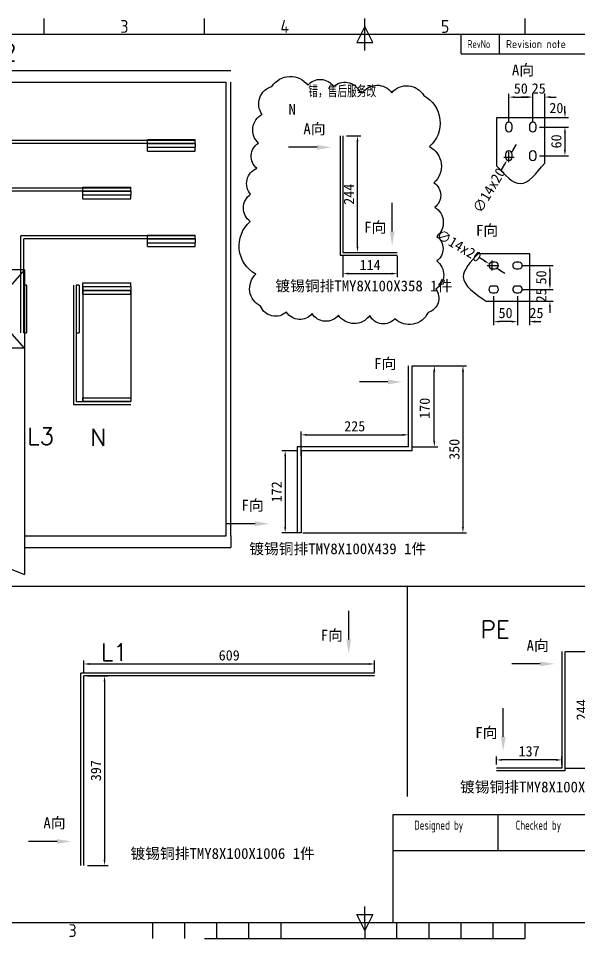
# Model space of a CAD drawing. Extents: x -48968009 to 2588125, y -43922717 to 2.
# Drawn here: x 2437845 to 2439019, y -611850 to -609922 of the extents above; entities that cross this region are included whole.
import ezdxf
from ezdxf.enums import TextEntityAlignment as Align

# ---------------------------------------------------------------- set-up
doc = ezdxf.new("R2010")
doc.units = 0
doc.header["$LTSCALE"] = 1000
doc.header["$MEASUREMENT"] = 0
doc.layers.get('0').update_dxf_attribs({"linetype": 'CONTINUOUS'})
doc.layers.get('DEFPOINTS').update_dxf_attribs({"linetype": 'CONTINUOUS'})
for name, color, linetype in [('$1-强电干线', 7, 'CONTINUOUS'), ('DQ', 7, 'CONTINUOUS'), ('FRAME025', 7, 'CONTINUOUS'), ('FRAME050', 6, 'CONTINUOUS'), ('FRAME070', 5, 'CONTINUOUS'), ('图层4', 221, 'CONTINUOUS'), ('图层6', 221, 'CONTINUOUS'), ('电气', 4, 'CONTINUOUS')]:
    doc.layers.add(name, color=color, linetype=linetype)
doc.styles.add('_TCH_DIM', font='SIMPLEX', dxfattribs={"width": 0.8, "height": 3.5, "bigfont": 'HZTXT'})
doc.styles.add('_TCH_SPACE', font='SIMPLEX.shx', dxfattribs={"width": 0.8, "bigfont": 'GBCBIG.shx'})
doc.styles.add('ISOCP', font='isocp.shx')
doc.dimstyles.new('NORMAL', dxfattribs={"dimscale": 0.2, "dimtxt": 0.18, "dimasz": 0.18, "dimexe": 0.18, "dimexo": 0.0625, "dimgap": 0.09, "dimtad": 0, "dimtih": 1, "dimtoh": 1, "dimdec": 4, "dimzin": 0, "dimdsep": 46, "dimtxsty": 'Standard', "dimcen": 0.09, "dimadec": 0, "dimazin": 0, "dimtfac": 1, "dimtdec": 4, "dimtofl": 0, "dimtmove": 0, "dimatfit": 3, "dimfxl": 1, "dimtolj": 1, "dimtzin": 0, "dimarcsym": 0})

# ---------------------------------------------------------------- blocks, each defined once
blk = doc.blocks.new('*D757')
at = {"layer": 'DEFPOINTS', "color": 0}
for p in [(2441592.4, -570696.2), (2441592.4, -570746.2), (2441657.2, -570746.2)]:
    blk.add_point(p, dxfattribs=at)
at = {"layer": '图层4', "lineweight": -2}
for p, q in [((2441599.9, -570696.2), (2441664.4, -570696.2)), ((2441657.2, -570708.2), (2441657.2, -570734.2)), ((2441599.9, -570746.2), (2441664.4, -570746.2))]:
    blk.add_line(p, q, dxfattribs=at)
at = {"layer": '图层4'}
for points in [[(2441655.2, -570708.2), (2441659.2, -570708.2), (2441657.2, -570696.2)], [(2441655.2, -570734.2), (2441659.2, -570734.2), (2441657.2, -570746.2)]]:
    blk.add_solid(points, dxfattribs=at)
at = {"layer": '图层4', "insert": (2441639.2, -570721.2), "char_height": 21.6, "attachment_point": 5, "rotation": 90}
blk.add_mtext('\\A1;50', dxfattribs=at)
blk = doc.blocks.new('*D758')
at = {"layer": 'DEFPOINTS', "color": 0}
for p in [(2441626, -570746.2), (2441607.3, -570771.2), (2441657.2, -570771.2)]:
    blk.add_point(p, dxfattribs=at)
at = {"layer": '图层4', "lineweight": -2}
for p, q in [((2441657.2, -570734.2), (2441657.2, -570722.2)), ((2441633.5, -570746.2), (2441664.4, -570746.2)), ((2441614.8, -570771.2), (2441664.4, -570771.2)), ((2441657.2, -570783.2), (2441657.2, -570795.2))]:
    blk.add_line(p, q, dxfattribs=at)
at = {"layer": '图层4'}
for points in [[(2441655.2, -570734.2), (2441659.2, -570734.2), (2441657.2, -570746.2)], [(2441655.2, -570783.2), (2441659.2, -570783.2), (2441657.2, -570771.2)]]:
    blk.add_solid(points, dxfattribs=at)
at = {"layer": '图层4', "insert": (2441639.2, -570758.7), "char_height": 21.6, "attachment_point": 5, "rotation": 90}
blk.add_mtext('\\A1;25', dxfattribs=at)
blk = doc.blocks.new('*D759')
at = {"layer": 'DEFPOINTS', "color": 0}
for p in [(2441589.4, -570753.2), (2441614.4, -570753.2), (2441614.4, -570813.8)]:
    blk.add_point(p, dxfattribs=at)
at = {"layer": '图层4', "lineweight": -2}
for p, q in [((2441589.4, -570760.7), (2441589.4, -570821)), ((2441614.4, -570760.7), (2441614.4, -570821)), ((2441577.4, -570813.8), (2441565.4, -570813.8)), ((2441626.4, -570813.8), (2441638.4, -570813.8))]:
    blk.add_line(p, q, dxfattribs=at)
at = {"layer": '图层4'}
for points in [[(2441577.4, -570811.8), (2441577.4, -570815.8), (2441589.4, -570813.8)], [(2441626.4, -570811.8), (2441626.4, -570815.8), (2441614.4, -570813.8)]]:
    blk.add_solid(points, dxfattribs=at)
at = {"layer": '图层4', "insert": (2441629.1, -570795.8), "char_height": 21.6, "attachment_point": 5}
blk.add_mtext('\\A1;25', dxfattribs=at)
blk = doc.blocks.new('*D760')
at = {"layer": 'DEFPOINTS', "color": 0}
for p in [(2441539.4, -570753.2), (2441589.4, -570772), (2441539.4, -570813.8)]:
    blk.add_point(p, dxfattribs=at)
at = {"layer": '图层4', "lineweight": -2}
for p, q in [((2441539.4, -570760.7), (2441539.4, -570821)), ((2441589.4, -570779.5), (2441589.4, -570821)), ((2441577.4, -570813.8), (2441551.4, -570813.8))]:
    blk.add_line(p, q, dxfattribs=at)
at = {"layer": '图层4'}
for points in [[(2441551.4, -570811.8), (2441551.4, -570815.8), (2441539.4, -570813.8)], [(2441577.4, -570811.8), (2441577.4, -570815.8), (2441589.4, -570813.8)]]:
    blk.add_solid(points, dxfattribs=at)
at = {"layer": '图层4', "insert": (2441564.4, -570795.8), "char_height": 21.6, "attachment_point": 5}
blk.add_mtext('\\A1;50', dxfattribs=at)
blk = doc.blocks.new('*D761')
at = {"layer": 'DEFPOINTS', "color": 0}
for p in [(2441530.4, -570692.7), (2441542.4, -570699.8)]:
    blk.add_point(p, dxfattribs=at)
at = {"layer": '图层4', "lineweight": -2}
for p, q in [((2441520, -570686.5), (2441509.7, -570680.4)), ((2441525.6, -570696.2), (2441547.2, -570696.2)), ((2441536.4, -570707), (2441536.4, -570685.4)), ((2441552.7, -570706), (2441563, -570712.1))]:
    blk.add_line(p, q, dxfattribs=at)
blk.add_arc((2441536.4, -570696.2), 7, 90.2985, 180, dxfattribs=at)
at = {"layer": '图层4'}
for points in [[(2441521.1, -570684.8), (2441519, -570688.2), (2441530.4, -570692.7)], [(2441553.7, -570704.2), (2441551.7, -570707.7), (2441542.4, -570699.8)]]:
    blk.add_solid(points, dxfattribs=at)
at = {"layer": '图层4', "insert": (2441466.9, -570654.9), "char_height": 21.6, "attachment_point": 5, "rotation": 329.2313}
blk.add_mtext('\\A1;∅14x20', dxfattribs=at)
blk = doc.blocks.new('SAFSDF')
at = {"layer": 'FRAME050'}
for p, q in [((2408382, -560522.8), (2408382, -560478.2)), ((2408827.2, -560522.8), (2408827.2, -560478.2)), ((2409272.5, -560567.3), (2409272.5, -560478.2)), ((2409717.7, -560522.8), (2409717.7, -560478.2)), ((2409272.5, -560500.5), (2409250.2, -560545)), ((2409294.7, -560545), (2409272.5, -560500.5)), ((2409250.2, -560545), (2409294.7, -560545)), ((2409272.5, -562989.2), (2409272.5, -562944.7)), ((2409250.2, -562967), (2409294.7, -562967)), ((2409272.5, -563011.5), (2409250.2, -562967)), ((2409294.7, -562967), (2409272.5, -563011.5)), ((2408683.4, -563033.7), (2408683.4, -562989.2)), ((2408772.5, -563033.7), (2408772.5, -562989.2)), ((2408861.5, -563033.7), (2408861.5, -562989.2)), ((2408950.6, -563033.7), (2408950.6, -562989.2)), ((2409039.6, -563033.7), (2409039.6, -562989.2)), ((2409272.5, -562989.2), (2409272.5, -563033.7)), ((2409361.5, -563033.7), (2409361.5, -562989.2)), ((2409450.5, -563033.7), (2409450.5, -562989.2)), ((2409539.6, -563033.7), (2409539.6, -562989.2)), ((2409628.6, -563033.7), (2409628.6, -562989.2)), ((2409717.7, -563033.7), (2409717.7, -562989.2)), ((2408827.2, -563033.7), (2409717.7, -563033.7))]:
    blk.add_line(p, q, dxfattribs=at)
at = {"layer": 'FRAME070'}
for p, q in [((2411053.3, -560522.8), (2407491.6, -560522.8)), ((2409539.6, -560576.2), (2409539.6, -560522.8)), ((2409646.4, -560576.2), (2409646.4, -560522.8)), ((2409539.6, -560576.2), (2411053.3, -560576.2)), ((2407491.6, -562989.2), (2411053.3, -562989.2))]:
    blk.add_line(p, q, dxfattribs=at)
at = {"layer": 'FRAME025', "ltscale": 0.8, "style": 'ISOCP', "width": 0.8}
blk.add_text('RevNo', height=22.26, dxfattribs=at).set_placement((2409557.4, -560549.5), align=Align.MIDDLE_LEFT)
at = {"layer": 'FRAME025', "style": 'ISOCP'}
blk.add_text('Revision note', height=22.261, dxfattribs=at).set_placement((2409664.2, -560549.5), align=Align.MIDDLE_LEFT)
at = {"layer": 'FRAME050', "style": 'ISOCP'}
for s, p in [('3', (2408604.6, -560500.5)), ('4', (2409049.9, -560500.5)), ('5', (2409495.1, -560500.5)), ('3', (2408460.8, -563011.5))]:
    blk.add_text(s, height=35.6, dxfattribs=at).set_placement(p, align=Align.MIDDLE)
blk = doc.blocks.new('DFFDF')
at = {"layer": '图层4', "color": 33}
for p, q in [((2507923.9, -577959.2), (2507923.9, -577859.2)), ((2507929.9, -577859.2), (2507923.9, -577859.2)), ((2507929.9, -577959.2), (2507929.9, -577859.2)), ((2508033.9, -577959.2), (2508033.9, -577859.2)), ((2508039.9, -577859.2), (2508033.9, -577859.2)), ((2508039.9, -577959.2), (2508039.9, -577859.2)), ((2508173.9, -577959.2), (2508173.9, -577859.2)), ((2508179.9, -577859.2), (2508173.9, -577859.2)), ((2508179.9, -577959.2), (2508179.9, -577859.2)), ((2508283.9, -577959.2), (2508283.9, -577859.2)), ((2508289.9, -577859.2), (2508283.9, -577859.2)), ((2508289.9, -577959.2), (2508289.9, -577859.2)), ((2508394.9, -577959.2), (2508394.9, -577859.2)), ((2508397.9, -577859.2), (2508394.9, -577859.2)), ((2508397.9, -577959.2), (2508397.9, -577859.2)), ((2507923.9, -577959.2), (2507929.9, -577959.2)), ((2508033.9, -577959.2), (2508039.9, -577959.2)), ((2508173.9, -577959.2), (2508179.9, -577959.2)), ((2508283.9, -577959.2), (2508289.9, -577959.2)), ((2508394.9, -577959.2), (2508397.9, -577959.2))]:
    blk.add_line(p, q, dxfattribs=at)
blk = doc.blocks.new('FEWRWER')
at = {"color": 2}
for p, q in [((2443599.9, -622752), (2443699.9, -622752)), ((2443599.9, -622760), (2443599.9, -622752)), ((2443699.9, -622760), (2443699.9, -622752)), ((2443599.9, -622760), (2443699.9, -622760)), ((2443599.9, -622768), (2443699.9, -622768)), ((2443599.9, -622776), (2443599.9, -622768)), ((2443599.9, -622776), (2443699.9, -622776)), ((2443699.9, -622776), (2443699.9, -622768)), ((2442939.9, -623307), (2442839.9, -623307))]:
    blk.add_line(p, q, dxfattribs=at)
at = {"color": 3}
for p, q in [((2443464.9, -622852), (2443564.9, -622852)), ((2443464.9, -622860), (2443464.9, -622852)), ((2443564.9, -622860), (2443564.9, -622852)), ((2443464.9, -622860), (2443564.9, -622860)), ((2443464.9, -622868), (2443564.9, -622868)), ((2443464.9, -622876), (2443464.9, -622868)), ((2443564.9, -622876), (2443564.9, -622868)), ((2443464.9, -622876), (2443564.9, -622876)), ((2442939.9, -623299), (2442839.9, -623299))]:
    blk.add_line(p, q, dxfattribs=at)
at = {"color": 5}
for p, q in [((2443464.9, -623052), (2443564.9, -623052)), ((2443464.9, -623060), (2443464.9, -623052)), ((2443464.9, -623060), (2443564.9, -623060)), ((2443564.9, -623060), (2443564.9, -623052)), ((2443464.9, -623068), (2443564.9, -623068)), ((2443464.9, -623076), (2443464.9, -623068)), ((2443464.9, -623076), (2443564.9, -623076)), ((2443564.9, -623076), (2443564.9, -623068))]:
    blk.add_line(p, q, dxfattribs=at)
at = {"layer": '电气', "color": 1}
for p, q in [((2443599.9, -622952), (2443699.9, -622952)), ((2443599.9, -622960), (2443599.9, -622952)), ((2443599.9, -622960), (2443699.9, -622960)), ((2443599.9, -622968), (2443699.9, -622968)), ((2443599.9, -622976), (2443599.9, -622968)), ((2443699.9, -622960), (2443699.9, -622952)), ((2443699.9, -622976), (2443699.9, -622968)), ((2443599.9, -622976), (2443699.9, -622976))]:
    blk.add_line(p, q, dxfattribs=at)
at = {"layer": '电气', "color": 2}
blk.add_line((2442839.9, -623299), (2442839.9, -623307), dxfattribs=at)
at = {"layer": '电气', "color": 3}
blk.add_line((2442939.9, -623299), (2442939.9, -623307), dxfattribs=at)
blk = doc.blocks.new('UIYI')
for p, q in [((2440276.6, -611489), (2440276.6, -611489)), ((2440276.6, -611489), (2441276.6, -611489)), ((2441276.6, -611489), (2441276.6, -611489)), ((2441276.6, -612464), (2441276.6, -611514)), ((2440276.6, -612464), (2440276.6, -612489)), ((2441276.6, -612464), (2441276.6, -612489)), ((2440276.6, -612489), (2440699.1, -612489)), ((2440844.1, -612489), (2441276.6, -612489))]:
    blk.add_line(p, q)
at = {"layer": 'DQ', "color": 1}
for p, q in [((2440315.2, -611660.3), (2440315.2, -611766.5)), ((2440315.2, -611660.3), (2440415.2, -611660.3)), ((2440415.2, -611660.3), (2440415.2, -611768.7))]:
    blk.add_line(p, q, dxfattribs=at)
for centre in [(2440340.2, -611685.3), (2440390.2, -611685.3), (2440340.2, -611735.3), (2440390.2, -611735.3)]:
    blk.add_circle(centre, 7, dxfattribs=at)
at = {"layer": '图层6', "color": 33}
for p, q in [((2441201.6, -611636), (2440586.6, -611636)), ((2440586.6, -612039), (2440586.6, -611636)), ((2441201.6, -611642), (2440592.6, -611642)), ((2440592.6, -612039), (2440592.6, -611642)), ((2441101.6, -611650), (2441101.6, -611642)), ((2441101.6, -611642), (2441201.6, -611642)), ((2441201.6, -611642), (2441201.6, -611650)), ((2440696.6, -612039), (2440696.6, -611736)), ((2441066.6, -611736), (2440696.6, -611736)), ((2440702.6, -612039), (2440702.6, -611742)), ((2441066.6, -611742), (2440702.6, -611742)), ((2440966.6, -611750), (2440966.6, -611742)), ((2440966.6, -611742), (2441066.6, -611742)), ((2441066.6, -611742), (2441066.6, -611750)), ((2440836.6, -612039), (2440836.6, -611836)), ((2441201.6, -611836), (2440836.6, -611836)), ((2440842.6, -612039), (2440842.6, -611842)), ((2441201.6, -611842), (2440842.6, -611842)), ((2441101.6, -611850), (2441101.6, -611842)), ((2441101.6, -611842), (2441201.6, -611842)), ((2441201.6, -611842), (2441201.6, -611850)), ((2440478.6, -611939), (2440478.6, -612183)), ((2440484.6, -611939), (2440484.6, -612189)), ((2440946.6, -611939), (2440946.6, -612189)), ((2440952.6, -611939), (2440952.6, -612183)), ((2440966.6, -611942), (2440966.6, -612183)), ((2440966.6, -611942), (2441066.6, -611942)), ((2440966.6, -611950), (2440966.6, -611942)), ((2441066.6, -611950), (2440966.6, -611950)), ((2441066.6, -611942), (2441066.6, -612183)), ((2441066.6, -611942), (2441066.6, -611950)), ((2440478.6, -612183), (2440341.6, -612183)), ((2440484.6, -612189), (2440341.6, -612189)), ((2440946.6, -612189), (2441066.6, -612189)), ((2440952.6, -612183), (2441066.6, -612183)), ((2440966.6, -612175), (2441066.6, -612175)), ((2440966.6, -612183), (2440966.6, -612175)), ((2441066.6, -612183), (2440966.6, -612183)), ((2441066.6, -612175), (2441066.6, -612183)), ((2440699.1, -612489), (2440844.1, -612545.1))]:
    blk.add_line(p, q, dxfattribs=at)
at = {"layer": '电气', "color": 1}
for p, q in [((2440276.6, -611514), (2441266.6, -611514)), ((2440276.6, -611514), (2440276.6, -612464)), ((2441266.6, -612464), (2441266.6, -611514)), ((2440699.1, -611907), (2440699.1, -612489)), ((2440844.1, -611907), (2440699.1, -611907)), ((2440844.1, -612071), (2440699.1, -611907)), ((2440844.1, -611907), (2440699.1, -612071)), ((2440844.1, -611907), (2440844.1, -612545.1)), ((2440844.1, -612071), (2440699.1, -612071)), ((2440276.6, -612464), (2440699.1, -612464)), ((2440844.1, -612464), (2441266.6, -612464))]:
    blk.add_line(p, q, dxfattribs=at)
at = {"layer": '图层6', "color": 33}
blk.add_blockref('FEWRWER', (-2498.3, 11118), dxfattribs=at)
at = {"layer": '图层6', "color": 33, "rotation": 180}
blk.add_blockref('DFFDF', (4948882.5, -1189898.2), dxfattribs=at)
at = {"layer": 'DQ', "color": 1, "style": '_TCH_SPACE'}
for s, height, p in [('M202', 35.74, (2440699.4, -611469.5)), ('NABC出顶150', 35.74, (2440289.8, -611822.2, 0)), ('PE出顶150', 35.74, (2440289.8, -611884.3, 0)), ('PE', 35.74, (2440470.1, -612277.2, 0)), ('L1', 35.74, (2440609.6, -612272.6, 0)), ('L2', 35.74, (2440712.8, -612274.5, 0)), ('L3', 35.74, (2440849.5, -612273.4, 0)), ('N', 35.7, (2440981.9, -612275.8))]:
    blk.add_text(s, height=height, dxfattribs=at).set_placement(p)
blk = doc.blocks.new('*D1858')
at = {"layer": 'DEFPOINTS', "color": 0}
for p in [(2445016.2, -623057), (2445046.8, -623057), (2445016.2, -623301)]:
    blk.add_point(p, dxfattribs=at)
at = {"layer": '图层6', "lineweight": -2}
for p, q in [((2445023.7, -623057), (2445054, -623057)), ((2445046.8, -623289), (2445046.8, -623069)), ((2445023.7, -623301), (2445054, -623301))]:
    blk.add_line(p, q, dxfattribs=at)
at = {"layer": '图层6'}
for points in [[(2445044.8, -623069), (2445048.8, -623069), (2445046.8, -623057)], [(2445044.8, -623289), (2445048.8, -623289), (2445046.8, -623301)]]:
    blk.add_solid(points, dxfattribs=at)
at = {"layer": '图层6', "insert": (2445028.8, -623179), "char_height": 21.6, "attachment_point": 5, "rotation": 90}
blk.add_mtext('\\A1;244', dxfattribs=at)
blk = doc.blocks.new('*D1859')
at = {"layer": 'DEFPOINTS', "color": 0}
for p in [(2445016.2, -623301), (2445130.2, -623301), (2445130.2, -623345.4)]:
    blk.add_point(p, dxfattribs=at)
at = {"layer": '图层6', "lineweight": -2}
for p, q in [((2445016.2, -623308.5), (2445016.2, -623352.6)), ((2445130.2, -623308.5), (2445130.2, -623352.6)), ((2445028.2, -623345.4), (2445118.2, -623345.4))]:
    blk.add_line(p, q, dxfattribs=at)
at = {"layer": '图层6'}
for points in [[(2445028.2, -623343.4), (2445028.2, -623347.4), (2445016.2, -623345.4)], [(2445118.2, -623343.4), (2445118.2, -623347.4), (2445130.2, -623345.4)]]:
    blk.add_solid(points, dxfattribs=at)
at = {"layer": '图层6', "insert": (2445073.2, -623327.4), "char_height": 21.6, "attachment_point": 5}
blk.add_mtext('\\A1;114', dxfattribs=at)
blk = doc.blocks.new('*D1860')
at = {"layer": 'DEFPOINTS', "color": 0}
for p in [(2445072.9, -623673.6), (2445039.7, -623845.6), (2445072.9, -623845.6)]:
    blk.add_point(p, dxfattribs=at)
at = {"layer": '图层4', "lineweight": -2}
for p, q in [((2445065.4, -623673.6), (2445032.5, -623673.6)), ((2445039.7, -623685.6), (2445039.7, -623833.6)), ((2445065.4, -623845.6), (2445032.5, -623845.6))]:
    blk.add_line(p, q, dxfattribs=at)
at = {"layer": '图层4'}
for points in [[(2445037.7, -623685.6), (2445041.7, -623685.6), (2445039.7, -623673.6)], [(2445037.7, -623833.6), (2445041.7, -623833.6), (2445039.7, -623845.6)]]:
    blk.add_solid(points, dxfattribs=at)
at = {"layer": '图层4', "insert": (2445021.7, -623759.6), "char_height": 21.6, "attachment_point": 5, "rotation": 90}
blk.add_mtext('\\A1;172', dxfattribs=at)
blk = doc.blocks.new('*D1861')
at = {"layer": 'DEFPOINTS', "color": 0}
for p in [(2445297.9, -623640.3), (2445297.9, -623645.6), (2445072.9, -623691.8)]:
    blk.add_point(p, dxfattribs=at)
at = {"layer": '图层4', "lineweight": -2}
for p, q in [((2445072.9, -623684.3), (2445072.9, -623633.1)), ((2445084.9, -623640.3), (2445285.9, -623640.3)), ((2445297.9, -623638.1), (2445297.9, -623633.1))]:
    blk.add_line(p, q, dxfattribs=at)
at = {"layer": '图层4'}
for points in [[(2445084.9, -623638.3), (2445084.9, -623642.3), (2445072.9, -623640.3)], [(2445285.9, -623638.3), (2445285.9, -623642.3), (2445297.9, -623640.3)]]:
    blk.add_solid(points, dxfattribs=at)
at = {"layer": '图层4', "insert": (2445185.4, -623622.3), "char_height": 21.6, "attachment_point": 5}
blk.add_mtext('\\A1;225', dxfattribs=at)
blk = doc.blocks.new('*D1862')
at = {"layer": 'DEFPOINTS', "color": 0}
for p in [(2445297.9, -623495.6), (2445352, -623495.6), (2445297.9, -623665.6)]:
    blk.add_point(p, dxfattribs=at)
at = {"layer": '图层4', "lineweight": -2}
for p, q in [((2445305.4, -623495.6), (2445359.2, -623495.6)), ((2445352, -623653.6), (2445352, -623507.6)), ((2445305.4, -623665.6), (2445359.2, -623665.6))]:
    blk.add_line(p, q, dxfattribs=at)
at = {"layer": '图层4'}
for points in [[(2445350, -623507.6), (2445354, -623507.6), (2445352, -623495.6)], [(2445350, -623653.6), (2445354, -623653.6), (2445352, -623665.6)]]:
    blk.add_solid(points, dxfattribs=at)
at = {"layer": '图层4', "insert": (2445332, -623584.6), "char_height": 21.6, "attachment_point": 5, "rotation": 90}
blk.add_mtext('\\A1;170', dxfattribs=at)
blk = doc.blocks.new('*D1863')
at = {"layer": 'DEFPOINTS', "color": 0}
for p in [(2445297.9, -623495.6), (2445068.9, -623845.6), (2445412, -623845.6)]:
    blk.add_point(p, dxfattribs=at)
at = {"layer": '图层4', "lineweight": -2}
for p, q in [((2445305.4, -623495.6), (2445419.2, -623495.6)), ((2445412, -623507.6), (2445412, -623833.6)), ((2445076.4, -623845.6), (2445419.2, -623845.6))]:
    blk.add_line(p, q, dxfattribs=at)
at = {"layer": '图层4'}
for points in [[(2445410, -623507.6), (2445414, -623507.6), (2445412, -623495.6)], [(2445410, -623833.6), (2445414, -623833.6), (2445412, -623845.6)]]:
    blk.add_solid(points, dxfattribs=at)
at = {"layer": '图层4', "insert": (2445394, -623670.6), "char_height": 21.6, "attachment_point": 5, "rotation": 90}
blk.add_mtext('\\A1;350', dxfattribs=at)
blk = doc.blocks.new('*D1867')
at = {"layer": 'DEFPOINTS', "color": 0}
for p in [(2445459.9, -622923.4), (2445409.9, -622983.2), (2445459.9, -622983.2)]:
    blk.add_point(p, dxfattribs=at)
at = {"layer": '图层4', "lineweight": -2}
for p, q in [((2445409.9, -622975.7), (2445409.9, -622916.2)), ((2445421.9, -622923.4), (2445447.9, -622923.4)), ((2445459.9, -622975.7), (2445459.9, -622916.2))]:
    blk.add_line(p, q, dxfattribs=at)
at = {"layer": '图层4'}
for points in [[(2445421.9, -622921.4), (2445421.9, -622925.4), (2445409.9, -622923.4)], [(2445447.9, -622921.4), (2445447.9, -622925.4), (2445459.9, -622923.4)]]:
    blk.add_solid(points, dxfattribs=at)
at = {"layer": '图层4', "insert": (2445434.9, -622905.4), "char_height": 21.6, "attachment_point": 5}
blk.add_mtext('\\A1;50', dxfattribs=at)
blk = doc.blocks.new('*D1868')
at = {"layer": 'DEFPOINTS', "color": 0}
for p in [(2445484.9, -622923.3), (2445459.9, -622954.5), (2445484.9, -622973.2)]:
    blk.add_point(p, dxfattribs=at)
at = {"layer": '图层4', "lineweight": -2}
for p, q in [((2445447.9, -622923.3), (2445435.9, -622923.3)), ((2445459.9, -622947), (2445459.9, -622916.1)), ((2445484.9, -622965.7), (2445484.9, -622916.1)), ((2445496.9, -622923.3), (2445508.9, -622923.3))]:
    blk.add_line(p, q, dxfattribs=at)
at = {"layer": '图层4'}
for points in [[(2445447.9, -622921.3), (2445447.9, -622925.3), (2445459.9, -622923.3)], [(2445496.9, -622921.3), (2445496.9, -622925.3), (2445484.9, -622923.3)]]:
    blk.add_solid(points, dxfattribs=at)
at = {"layer": '图层4', "insert": (2445472.4, -622905.3), "char_height": 21.6, "attachment_point": 5}
blk.add_mtext('\\A1;25', dxfattribs=at)
blk = doc.blocks.new('*D1869')
at = {"layer": 'DEFPOINTS', "color": 0}
for p in [(2445466.9, -622966.2), (2445527.4, -622966.2), (2445466.9, -622986.2)]:
    blk.add_point(p, dxfattribs=at)
at = {"layer": '图层4', "lineweight": -2}
for p, q in [((2445527.4, -622954.2), (2445527.4, -622942.2)), ((2445474.4, -622966.2), (2445534.6, -622966.2)), ((2445474.4, -622986.2), (2445534.6, -622986.2)), ((2445527.4, -622998.2), (2445527.4, -623010.2))]:
    blk.add_line(p, q, dxfattribs=at)
at = {"layer": '图层4'}
for points in [[(2445525.4, -622954.2), (2445529.4, -622954.2), (2445527.4, -622966.2)], [(2445525.4, -622998.2), (2445529.4, -622998.2), (2445527.4, -622986.2)]]:
    blk.add_solid(points, dxfattribs=at)
at = {"layer": '图层4', "insert": (2445509.4, -622946.4), "char_height": 21.6, "attachment_point": 5}
blk.add_mtext('\\A1;20', dxfattribs=at)
blk = doc.blocks.new('*D1870')
at = {"layer": 'DEFPOINTS', "color": 0}
for p in [(2445485.6, -622986.2), (2445466.9, -623046.2), (2445527.4, -623046.2)]:
    blk.add_point(p, dxfattribs=at)
at = {"layer": '图层4', "lineweight": -2}
for p, q in [((2445493.1, -622986.2), (2445534.6, -622986.2)), ((2445527.4, -622998.2), (2445527.4, -623034.2)), ((2445474.4, -623046.2), (2445534.6, -623046.2))]:
    blk.add_line(p, q, dxfattribs=at)
at = {"layer": '图层4'}
for points in [[(2445525.4, -622998.2), (2445529.4, -622998.2), (2445527.4, -622986.2)], [(2445525.4, -623034.2), (2445529.4, -623034.2), (2445527.4, -623046.2)]]:
    blk.add_solid(points, dxfattribs=at)
at = {"layer": '图层4', "insert": (2445509.4, -623016.2), "char_height": 21.6, "attachment_point": 5, "rotation": 90}
blk.add_mtext('\\A1;60', dxfattribs=at)
blk = doc.blocks.new('*D1871')
at = {"layer": 'DEFPOINTS', "color": 0}
for p in [(2445413.5, -623043.1), (2445406.3, -623055.2)]:
    blk.add_point(p, dxfattribs=at)
at = {"layer": '图层4', "lineweight": -2}
for p, q in [((2445419.6, -623032.8), (2445425.7, -623022.5)), ((2445409.9, -623060), (2445409.9, -623038.4)), ((2445400.2, -623065.5), (2445394, -623075.8)), ((2445399.1, -623049.2), (2445420.7, -623049.2))]:
    blk.add_line(p, q, dxfattribs=at)
at = {"layer": '图层4'}
for points in [[(2445417.9, -623031.8), (2445421.3, -623033.9), (2445413.5, -623043.1)], [(2445398.4, -623064.5), (2445401.9, -623066.5), (2445406.3, -623055.2)]]:
    blk.add_solid(points, dxfattribs=at)
at = {"layer": '图层4', "insert": (2445368.5, -623118.7), "char_height": 21.6, "attachment_point": 5, "rotation": 59.2313}
blk.add_mtext('\\A1;∅14x20', dxfattribs=at)
blk = doc.blocks.new('*D1874')
at = {"layer": 'DEFPOINTS', "color": 0}
for p in [(2447175.4, -623067), (2447175.4, -623464), (2447218.8, -623464)]:
    blk.add_point(p, dxfattribs=at)
at = {"layer": '图层6', "lineweight": -2}
for p, q in [((2447182.9, -623067), (2447226, -623067)), ((2447218.8, -623079), (2447218.8, -623452)), ((2447182.9, -623464), (2447226, -623464))]:
    blk.add_line(p, q, dxfattribs=at)
at = {"layer": '图层6'}
for points in [[(2447216.8, -623079), (2447220.8, -623079), (2447218.8, -623067)], [(2447216.8, -623452), (2447220.8, -623452), (2447218.8, -623464)]]:
    blk.add_solid(points, dxfattribs=at)
at = {"layer": '图层6', "insert": (2447200.8, -623265.5), "char_height": 21.6, "attachment_point": 5, "rotation": 90}
blk.add_mtext('\\A1;397', dxfattribs=at)
blk = doc.blocks.new('*D1875')
at = {"layer": 'DEFPOINTS', "color": 0}
for p in [(2447784.4, -623042), (2447175.4, -623067), (2447784.4, -623067)]:
    blk.add_point(p, dxfattribs=at)
at = {"layer": '图层6', "lineweight": -2}
for p, q in [((2447175.4, -623059.5), (2447175.4, -623034.8)), ((2447187.4, -623042), (2447772.4, -623042)), ((2447784.4, -623059.5), (2447784.4, -623034.8))]:
    blk.add_line(p, q, dxfattribs=at)
at = {"layer": '图层6'}
for points in [[(2447187.4, -623040), (2447187.4, -623044), (2447175.4, -623042)], [(2447772.4, -623040), (2447772.4, -623044), (2447784.4, -623042)]]:
    blk.add_solid(points, dxfattribs=at)
at = {"layer": '图层6', "insert": (2447479.9, -623024), "char_height": 21.6, "attachment_point": 5}
blk.add_mtext('\\A1;609', dxfattribs=at)
blk = doc.blocks.new('*D1876')
at = {"layer": 'DEFPOINTS', "color": 0}
for p in [(2448185.4, -623346), (2448185.4, -623363), (2448322.4, -623363)]:
    blk.add_point(p, dxfattribs=at)
at = {"layer": '图层6', "lineweight": -2}
for p, q in [((2448185.4, -623355.5), (2448185.4, -623338.8)), ((2448310.4, -623346), (2448197.4, -623346)), ((2448322.4, -623355.5), (2448322.4, -623338.8))]:
    blk.add_line(p, q, dxfattribs=at)
at = {"layer": '图层6'}
for points in [[(2448197.4, -623344), (2448197.4, -623348), (2448185.4, -623346)], [(2448310.4, -623344), (2448310.4, -623348), (2448322.4, -623346)]]:
    blk.add_solid(points, dxfattribs=at)
at = {"layer": '图层6', "insert": (2448253.9, -623328), "char_height": 21.6, "attachment_point": 5}
blk.add_mtext('\\A1;137', dxfattribs=at)
blk = doc.blocks.new('*D1877')
at = {"layer": 'DEFPOINTS', "color": 0}
for p in [(2448322.4, -623119), (2448381.8, -623119), (2448322.4, -623363)]:
    blk.add_point(p, dxfattribs=at)
at = {"layer": '图层6', "lineweight": -2}
for p, q in [((2448329.9, -623119), (2448389, -623119)), ((2448381.8, -623351), (2448381.8, -623131)), ((2448329.9, -623363), (2448389, -623363))]:
    blk.add_line(p, q, dxfattribs=at)
at = {"layer": '图层6'}
for points in [[(2448379.8, -623131), (2448383.8, -623131), (2448381.8, -623119)], [(2448379.8, -623351), (2448383.8, -623351), (2448381.8, -623363)]]:
    blk.add_solid(points, dxfattribs=at)
at = {"layer": '图层6', "insert": (2448363.8, -623241), "char_height": 21.6, "attachment_point": 5, "rotation": 90}
blk.add_mtext('\\A1;244', dxfattribs=at)
blk = doc.blocks.new('DXXX')
at = {"layer": '图层4', "color": 33}
for p, q in [((2441507.7, -570671.2), (2441614.4, -570671.2)), ((2441614.4, -570671.2), (2441614.4, -570771.2)), ((2441542.4, -570689.2), (2441536.4, -570689.2)), ((2441592.4, -570689.2), (2441586.4, -570689.2)), ((2441536.4, -570703.2), (2441542.4, -570703.2)), ((2441586.4, -570703.2), (2441592.4, -570703.2)), ((2441542.4, -570739.2), (2441536.4, -570739.2)), ((2441536.4, -570753.2), (2441542.4, -570753.2)), ((2441592.4, -570739.2), (2441586.4, -570739.2)), ((2441586.4, -570753.2), (2441592.4, -570753.2)), ((2441524, -570771.2), (2441614.4, -570771.2))]:
    blk.add_line(p, q, dxfattribs=at)
for centre, start, end in [((2441536.4, -570696.2), 90, 270), ((2441542.4, -570696.2), 270, 90), ((2441586.4, -570696.2), 90, 270), ((2441592.4, -570696.2), 270, 90), ((2441536.4, -570746.2), 90, 270), ((2441542.4, -570746.2), 270, 90), ((2441586.4, -570746.2), 90, 270), ((2441592.4, -570746.2), 270, 90)]:
    blk.add_arc(centre, 7, start, end, dxfattribs=at)
blk.add_spline([(2441507.7, -570671.2), (2441475.9, -570720.1), (2441524, -570771.2)], degree=3, dxfattribs=at)
at = {"layer": '图层4', "insert": (2441525.6, -570623.6), "char_height": 22.68, "attachment_point": 5}
blk.add_mtext('\\A1;F{\\fSimSun|b0|i0|c134|p2;向}', dxfattribs=at)
at = {"layer": '图层4', "color": 33}
dim = blk.add_diameter_dim_2p(p1=(2441542.4, -570699.8), p2=(2441530.4, -570692.7), text='<>x20', dimstyle='NORMAL', override={"dimscale": 120, "dimasz": 0.1, "dimexe": 0.06, "dimgap": 0.06, "dimtad": 1, "dimtih": 0, "dimdec": 0, "dimclrd": 256, "dimclre": 256, "dimclrt": 256, "dimtdec": 0, "dimtix": 1, "dimtmove": 2, "dimfxl": 250, "dimtfillclr": 2}, dxfattribs=at)
dim.commit()
dim.dimension.update_dxf_attribs({"geometry": '*D761', "text_midpoint": (2441466.9, -570654.9), "dimtype": 131})
for base, p1, p2, picture, middle in [((2441657.2, -570746.2), (2441592.4, -570696.2), (2441592.4, -570746.2), '*D757', (2441639.2, -570721.2)), ((2441657.2, -570771.2), (2441626, -570746.2), (2441607.3, -570771.2), '*D758', (2441639.2, -570758.7))]:
    dim = blk.add_linear_dim(base=base, p1=p1, p2=p2, angle=270, dimstyle='NORMAL', override={"dimscale": 120, "dimasz": 0.1, "dimexe": 0.06, "dimgap": 0.06, "dimtad": 1, "dimtih": 0, "dimdec": 0, "dimclrd": 256, "dimclre": 256, "dimclrt": 256, "dimtdec": 0, "dimtix": 1, "dimtmove": 2, "dimfxl": 250, "dimtfillclr": 2}, dxfattribs=at)
    dim.commit()
    dim.dimension.update_dxf_attribs({"geometry": picture, "text_midpoint": middle})
dim = blk.add_linear_dim(base=(2441539.4, -570813.8), p1=(2441589.4, -570772), p2=(2441539.4, -570753.2), dimstyle='NORMAL', override={"dimscale": 120, "dimasz": 0.1, "dimexe": 0.06, "dimgap": 0.06, "dimtad": 1, "dimtih": 0, "dimdec": 0, "dimclrd": 256, "dimclre": 256, "dimclrt": 256, "dimtdec": 0, "dimtix": 1, "dimtmove": 2, "dimfxl": 250, "dimtfillclr": 2}, dxfattribs=at)
dim.commit()
dim.dimension.update_dxf_attribs({"geometry": '*D760', "text_midpoint": (2441564.4, -570795.8)})
dim = blk.add_linear_dim(base=(2441614.4, -570813.8), p1=(2441589.4, -570753.2), p2=(2441614.4, -570753.2), dimstyle='NORMAL', override={"dimscale": 120, "dimasz": 0.1, "dimexe": 0.06, "dimgap": 0.06, "dimtad": 1, "dimtih": 0, "dimdec": 0, "dimclrd": 256, "dimclre": 256, "dimclrt": 256, "dimtdec": 0, "dimtix": 1, "dimtmove": 2, "dimfxl": 250, "dimtfillclr": 2}, dxfattribs=at)
dim.commit()
dim.dimension.update_dxf_attribs({"geometry": '*D759', "text_midpoint": (2441629.1, -570795.8), "dimtype": 128})
blk = doc.blocks.new('UTY544')
at = {"layer": '图层4'}
for p, q in [((2444962, -623080.7), (2444902.4, -623080.7)), ((2445119.4, -623257), (2445119.4, -623197.4))]:
    blk.add_line(p, q, dxfattribs=at)
for points in [[(2444962, -623075.7), (2444962, -623085.7), (2444992, -623080.7)], [(2445124.4, -623257), (2445114.4, -623257), (2445119.4, -623287)]]:
    blk.add_solid(points, dxfattribs=at)
at = {"layer": '图层6', "color": 33}
for p, q in [((2445010.2, -623057), (2445010.2, -623307)), ((2445016.2, -623057), (2445016.2, -623301)), ((2445010.2, -623307), (2445130.2, -623307)), ((2445016.2, -623301), (2445130.2, -623301))]:
    blk.add_line(p, q, dxfattribs=at)
at = {"layer": '图层4'}
blk.add_text('N', height=22.7, dxfattribs=at).set_placement((2444902.3, -623012.7))
at = {"layer": '图层4', "char_height": 22.68, "attachment_point": 5}
for s, insert in [('\\A1;A{\\fSimSun|b0|i0|c134|p2;向}', (2444956.7, -623043.2)), ('\\A1;F{\\fSimSun|b0|i0|c134|p2;向}', (2445084.1, -623249.5)), ('{\\fSimSun|b0|i0|c134|p2;镀锡铜排TMY8X100X358 1件}', (2445060, -623372.4))]:
    blk.add_mtext(s, dxfattribs=dict(at, insert=insert))
at = {"layer": '图层6', "color": 33}
dim = blk.add_linear_dim(base=(2445046.8, -623057), p1=(2445016.2, -623301), p2=(2445016.2, -623057), angle=90, dimstyle='NORMAL', override={"dimscale": 120, "dimasz": 0.1, "dimexe": 0.06, "dimgap": 0.06, "dimtad": 1, "dimtih": 0, "dimdec": 0, "dimclrd": 256, "dimclre": 256, "dimclrt": 256, "dimtdec": 0, "dimtix": 1, "dimtmove": 2, "dimatfit": 0, "dimfxl": 250, "dimtfillclr": 2}, dxfattribs=at)
dim.commit()
dim.dimension.update_dxf_attribs({"geometry": '*D1858', "text_midpoint": (2445028.8, -623179)})
dim = blk.add_linear_dim(base=(2445130.2, -623345.4), p1=(2445016.2, -623301), p2=(2445130.2, -623301), dimstyle='NORMAL', override={"dimscale": 120, "dimasz": 0.1, "dimexe": 0.06, "dimgap": 0.06, "dimtad": 1, "dimtih": 0, "dimdec": 0, "dimclrd": 256, "dimclre": 256, "dimclrt": 256, "dimtdec": 0, "dimtix": 1, "dimtmove": 2, "dimatfit": 0, "dimfxl": 250, "dimtfillclr": 2}, dxfattribs=at)
dim.commit()
dim.dimension.update_dxf_attribs({"geometry": '*D1859', "text_midpoint": (2445073.2, -623327.4)})
blk = doc.blocks.new('XFR3W432')
at = {"layer": '图层4', "color": 33}
for p, q in [((2445297.9, -623665.6), (2445297.9, -623495.6)), ((2445305.9, -623673.6), (2445305.9, -623495.6)), ((2445064.9, -623665.6), (2445064.9, -623845.6)), ((2445297.9, -623665.6), (2445064.9, -623665.6)), ((2445072.9, -623673.6), (2445072.9, -623845.6)), ((2445305.9, -623673.6), (2445072.9, -623673.6)), ((2445072.9, -623845.6), (2445064.9, -623845.6))]:
    blk.add_line(p, q, dxfattribs=at)
at = {"layer": '图层4'}
for p, q in [((2445254.7, -623529.5), (2445195.1, -623529.5)), ((2444976.7, -623826.5), (2444917.1, -623826.5))]:
    blk.add_line(p, q, dxfattribs=at)
for points in [[(2445254.7, -623524.5), (2445254.7, -623534.5), (2445284.7, -623529.5)], [(2444976.7, -623821.5), (2444976.7, -623831.5), (2445006.7, -623826.5)]]:
    blk.add_solid(points, dxfattribs=at)
at = {"layer": '图层4', "char_height": 22.68, "attachment_point": 5}
for s, insert in [('\\A1;F{\\fSimSun|b0|i0|c134|p2;向}', (2445249.3, -623492)), ('\\A1;F{\\fSimSun|b0|i0|c134|p2;向}', (2444971.4, -623789)), ('{\\fSimSun|b0|i0|c134|p2;镀锡铜排TMY8X100X439 1件}', (2445149.6, -623880.2))]:
    blk.add_mtext(s, dxfattribs=dict(at, insert=insert))
at = {"layer": '图层4', "color": 33}
for base, p1, p2, override, picture, middle in [((2445412, -623845.6), (2445297.9, -623495.6), (2445068.9, -623845.6), {"dimscale": 120, "dimasz": 0.1, "dimexe": 0.06, "dimgap": 0.06, "dimtad": 1, "dimtih": 0, "dimdec": 0, "dimclrd": 256, "dimclre": 256, "dimclrt": 256, "dimtdec": 0, "dimtix": 1, "dimtmove": 2, "dimatfit": 0, "dimfxl": 250, "dimtfillclr": 2}, '*D1863', (2445394, -623670.6)), ((2445039.7, -623845.6), (2445072.9, -623673.6), (2445072.9, -623845.6), {"dimscale": 120, "dimasz": 0.1, "dimexe": 0.06, "dimgap": 0.06, "dimtad": 1, "dimtih": 0, "dimdec": 0, "dimclrd": 256, "dimclre": 256, "dimclrt": 256, "dimtdec": 0, "dimtix": 1, "dimtmove": 2, "dimfxl": 250, "dimtfillclr": 2}, '*D1860', (2445021.7, -623759.6))]:
    dim = blk.add_linear_dim(base=base, p1=p1, p2=p2, angle=90, dimstyle='NORMAL', override=override, dxfattribs=at)
    dim.commit()
    dim.dimension.update_dxf_attribs({"geometry": picture, "text_midpoint": middle})
dim = blk.add_linear_dim(base=(2445352, -623495.6), p1=(2445297.9, -623665.6), p2=(2445297.9, -623495.6), angle=90, dimstyle='NORMAL', override={"dimscale": 120, "dimasz": 0.1, "dimexe": 0.06, "dimgap": 0.06, "dimtad": 1, "dimtih": 0, "dimdec": 0, "dimclrd": 256, "dimclre": 256, "dimclrt": 256, "dimtdec": 0, "dimtix": 1, "dimtmove": 2, "dimfxl": 250, "dimtfillclr": 2}, dxfattribs=at)
dim.commit()
dim.dimension.update_dxf_attribs({"geometry": '*D1862', "text_midpoint": (2445332, -623584.6), "dimtype": 128})
dim = blk.add_linear_dim(base=(2445297.9, -623640.3), p1=(2445072.9, -623691.8), p2=(2445297.9, -623645.6), dimstyle='NORMAL', override={"dimscale": 120, "dimasz": 0.1, "dimexe": 0.06, "dimgap": 0.06, "dimtad": 1, "dimtih": 0, "dimdec": 0, "dimclrd": 256, "dimclre": 256, "dimclrt": 256, "dimtdec": 0, "dimtix": 1, "dimtmove": 2, "dimfxl": 250, "dimtfillclr": 2}, dxfattribs=at)
dim.commit()
dim.dimension.update_dxf_attribs({"geometry": '*D1861', "text_midpoint": (2445185.4, -623622.3)})
blk = doc.blocks.new('TYTYTTRY54')
at = {"layer": '图层4', "color": 33}
for p, q in [((2445384.9, -623067.8), (2445384.9, -622966.2)), ((2445384.9, -622966.2), (2445484.9, -622966.2)), ((2445484.9, -623061.6), (2445484.9, -622966.2)), ((2445402.9, -622983.2), (2445402.9, -622989.2)), ((2445416.9, -622989.2), (2445416.9, -622983.2)), ((2445452.9, -622983.2), (2445452.9, -622989.2)), ((2445466.9, -622989.2), (2445466.9, -622983.2)), ((2445402.9, -623043.2), (2445402.9, -623049.2)), ((2445416.9, -623049.2), (2445416.9, -623043.2)), ((2445452.9, -623043.2), (2445452.9, -623049.2)), ((2445466.9, -623049.2), (2445466.9, -623043.2))]:
    blk.add_line(p, q, dxfattribs=at)
for centre, start, end in [((2445409.9, -622983.2), 0, 180), ((2445409.9, -622989.2), 180, 0), ((2445459.9, -622983.2), 0, 180), ((2445459.9, -622989.2), 180, 0), ((2445409.9, -623043.2), 0, 180), ((2445459.9, -623043.2), 0, 180), ((2445409.9, -623049.2), 180, 0), ((2445459.9, -623049.2), 180, 0)]:
    blk.add_arc(centre, 7, start, end, dxfattribs=at)
blk.add_spline([(2445384.9, -623067.8), (2445433.8, -623104.7), (2445484.9, -623061.6)], degree=3, dxfattribs=at)
at = {"layer": '图层4', "insert": (2445439.5, -622867.7), "char_height": 22.68, "attachment_point": 5}
blk.add_mtext('\\A1;A{\\fSimSun|b0|i0|c134|p2;向}', dxfattribs=at)
at = {"layer": '图层4', "color": 33}
for base, p1, p2, picture, middle in [((2445459.9, -622923.4), (2445409.9, -622983.2), (2445459.9, -622983.2), '*D1867', (2445434.9, -622905.4)), ((2445484.9, -622923.3), (2445459.9, -622954.5), (2445484.9, -622973.2), '*D1868', (2445472.4, -622905.3))]:
    dim = blk.add_linear_dim(base=base, p1=p1, p2=p2, dimstyle='NORMAL', override={"dimscale": 120, "dimasz": 0.1, "dimexe": 0.06, "dimgap": 0.06, "dimtad": 1, "dimtih": 0, "dimdec": 0, "dimclrd": 256, "dimclre": 256, "dimclrt": 256, "dimtdec": 0, "dimtix": 1, "dimtmove": 2, "dimfxl": 250, "dimtfillclr": 2}, dxfattribs=at)
    dim.commit()
    dim.dimension.update_dxf_attribs({"geometry": picture, "text_midpoint": middle})
dim = blk.add_linear_dim(base=(2445527.4, -622966.2), p1=(2445466.9, -622986.2), p2=(2445466.9, -622966.2), angle=90, dimstyle='NORMAL', override={"dimscale": 120, "dimasz": 0.1, "dimexe": 0.06, "dimgap": 0.06, "dimtad": 1, "dimtih": 0, "dimdec": 0, "dimclrd": 256, "dimclre": 256, "dimclrt": 256, "dimtdec": 0, "dimtix": 1, "dimtmove": 2, "dimfxl": 250, "dimtfillclr": 2}, dxfattribs=at)
dim.commit()
dim.dimension.update_dxf_attribs({"geometry": '*D1869', "text_midpoint": (2445509.4, -622946.4), "dimtype": 128})
dim = blk.add_linear_dim(base=(2445527.4, -623046.2), p1=(2445485.6, -622986.2), p2=(2445466.9, -623046.2), angle=90, dimstyle='NORMAL', override={"dimscale": 120, "dimasz": 0.1, "dimexe": 0.06, "dimgap": 0.06, "dimtad": 1, "dimtih": 0, "dimdec": 0, "dimclrd": 256, "dimclre": 256, "dimclrt": 256, "dimtdec": 0, "dimtix": 1, "dimtmove": 2, "dimfxl": 250, "dimtfillclr": 2}, dxfattribs=at)
dim.commit()
dim.dimension.update_dxf_attribs({"geometry": '*D1870', "text_midpoint": (2445509.4, -623016.2)})
dim = blk.add_diameter_dim_2p(p1=(2445413.5, -623043.1), p2=(2445406.3, -623055.2), text='<>x20', dimstyle='NORMAL', override={"dimscale": 120, "dimasz": 0.1, "dimexe": 0.06, "dimgap": 0.06, "dimtad": 1, "dimtih": 0, "dimdec": 0, "dimclrd": 256, "dimclre": 256, "dimclrt": 256, "dimtdec": 0, "dimtix": 1, "dimtmove": 2, "dimfxl": 250, "dimtfillclr": 2}, dxfattribs=at)
dim.commit()
dim.dimension.update_dxf_attribs({"geometry": '*D1871', "text_midpoint": (2445368.5, -623118.7), "dimtype": 131})
blk = doc.blocks.new('CFR23231233')
at = {"layer": '图层4'}
for p, q in [((2447730.2, -622990.4), (2447730.2, -622930.8)), ((2447119.2, -623413.8), (2447059.6, -623413.8))]:
    blk.add_line(p, q, dxfattribs=at)
for points in [[(2447735.2, -622990.4), (2447725.2, -622990.4), (2447730.2, -623020.4)], [(2447119.2, -623408.8), (2447119.2, -623418.8), (2447149.2, -623413.8)]]:
    blk.add_solid(points, dxfattribs=at)
at = {"layer": '图层6', "color": 33}
for p, q in [((2447784.4, -623061), (2447169.4, -623061)), ((2447169.4, -623464), (2447169.4, -623061)), ((2447784.4, -623067), (2447175.4, -623067)), ((2447175.4, -623464), (2447175.4, -623067))]:
    blk.add_line(p, q, dxfattribs=at)
at = {"layer": 'DQ', "color": 1, "style": '_TCH_SPACE'}
blk.add_text('L1', height=35.74, dxfattribs=at).set_placement((2447210.9, -623035.1, 0))
at = {"layer": '图层4', "char_height": 22.68, "attachment_point": 5}
for s, insert in [('\\A1;F{\\fSimSun|b0|i0|c134|p2;向}', (2447694.8, -622982.9)), ('\\A1;A{\\fSimSun|b0|i0|c134|p2;向}', (2447113.9, -623376.2)), ('{\\fSimSun|b0|i0|c134|p2;镀锡铜排TMY8X100X1006 1件}', (2447466.1, -623440.3))]:
    blk.add_mtext(s, dxfattribs=dict(at, insert=insert))
at = {"layer": '图层6', "color": 33}
dim = blk.add_linear_dim(base=(2447784.4, -623042), p1=(2447175.4, -623067), p2=(2447784.4, -623067), dimstyle='NORMAL', override={"dimscale": 120, "dimasz": 0.1, "dimexe": 0.06, "dimgap": 0.06, "dimtad": 1, "dimtih": 0, "dimdec": 0, "dimclrd": 256, "dimclre": 256, "dimclrt": 256, "dimtdec": 0, "dimtix": 1, "dimtmove": 2, "dimatfit": 0, "dimfxl": 250, "dimtfillclr": 2}, dxfattribs=at)
dim.commit()
dim.dimension.update_dxf_attribs({"geometry": '*D1875', "text_midpoint": (2447479.9, -623024)})
dim = blk.add_linear_dim(base=(2447218.8, -623464), p1=(2447175.4, -623067), p2=(2447175.4, -623464), angle=90, dimstyle='NORMAL', override={"dimscale": 120, "dimasz": 0.1, "dimexe": 0.06, "dimgap": 0.06, "dimtad": 1, "dimtih": 0, "dimdec": 0, "dimclrd": 256, "dimclre": 256, "dimclrt": 256, "dimtdec": 0, "dimtix": 1, "dimtmove": 2, "dimatfit": 0, "dimfxl": 250, "dimtfillclr": 2}, dxfattribs=at)
dim.commit()
dim.dimension.update_dxf_attribs({"geometry": '*D1874', "text_midpoint": (2447200.8, -623265.5)})
blk = doc.blocks.new('CVERTE4T345345345')
at = {"layer": '图层4'}
for p, q in [((2448277.3, -623144.8), (2448217.6, -623144.8)), ((2448199.7, -623297.5), (2448199.7, -623237.8))]:
    blk.add_line(p, q, dxfattribs=at)
for points in [[(2448277.3, -623139.8), (2448277.3, -623149.8), (2448307.3, -623144.8)], [(2448204.7, -623297.5), (2448194.7, -623297.5), (2448199.7, -623327.5)]]:
    blk.add_solid(points, dxfattribs=at)
at = {"layer": '图层6', "color": 33}
for p, q in [((2448322.4, -623119), (2448322.4, -623363)), ((2448328.4, -623119), (2448328.4, -623369)), ((2448322.4, -623363), (2448185.4, -623363)), ((2448328.4, -623369), (2448185.4, -623369))]:
    blk.add_line(p, q, dxfattribs=at)
at = {"layer": 'DQ', "color": 1, "style": '_TCH_SPACE'}
blk.add_text('PE', height=35.74, dxfattribs=at).set_placement((2448152.1, -623090.6))
at = {"layer": '图层4', "char_height": 22.68, "attachment_point": 5}
for s, insert in [('\\A1;A{\\fSimSun|b0|i0|c134|p2;向}', (2448271.9, -623107.3)), ('\\A1;F{\\fSimSun|b0|i0|c134|p2;向}', (2448164.4, -623289.9)), ('{\\fSimSun|b0|i0|c134|p2;镀锡铜排TMY8X100X381 1件}', (2448294.4, -623403.9))]:
    blk.add_mtext(s, dxfattribs=dict(at, insert=insert))
at = {"layer": '图层6', "color": 33}
dim = blk.add_linear_dim(base=(2448381.8, -623119), p1=(2448322.4, -623363), p2=(2448322.4, -623119), angle=90, dimstyle='NORMAL', override={"dimscale": 120, "dimasz": 0.1, "dimexe": 0.06, "dimgap": 0.06, "dimtad": 1, "dimtih": 0, "dimdec": 0, "dimclrd": 256, "dimclre": 256, "dimclrt": 256, "dimtdec": 0, "dimtix": 1, "dimtmove": 2, "dimatfit": 0, "dimfxl": 250, "dimtfillclr": 2}, dxfattribs=at)
dim.commit()
dim.dimension.update_dxf_attribs({"geometry": '*D1877', "text_midpoint": (2448363.8, -623241)})
dim = blk.add_linear_dim(base=(2448185.4, -623346), p1=(2448322.4, -623363), p2=(2448185.4, -623363), dimstyle='NORMAL', override={"dimscale": 120, "dimasz": 0.1, "dimexe": 0.06, "dimgap": 0.06, "dimtad": 1, "dimtih": 0, "dimdec": 0, "dimclrd": 256, "dimclre": 256, "dimclrt": 256, "dimtdec": 0, "dimtix": 1, "dimtmove": 2, "dimatfit": 0, "dimfxl": 250, "dimtfillclr": 2}, dxfattribs=at)
dim.commit()
dim.dimension.update_dxf_attribs({"geometry": '*D1876', "text_midpoint": (2448253.9, -623328)})

msp = doc.modelspace()

# ---------------------------------------------------------------- linework, layer by layer
at = {"layer": '$1-强电干线', "color": 2}
msp.add_lwpolyline([(2438376.4, -610064.1, -0.520567), (2438451.5, -610061.6, -0.520567), (2438505.2, -610064.9, -0.520567), (2438559.7, -610074.8, -0.520567), (2438565.5, -610078.1, -0.520567), (2438627.4, -610077.3, -0.520567), (2438694.3, -610083.1, -0.520567), (2438706.7, -610190.3, -0.520567), (2438715.8, -610266.2, -0.520567), (2438717.4, -610317.4, -0.520567), (2438721.5, -610378.4, -0.520567), (2438721.5, -610429.6, -0.520567), (2438719.9, -610489, -0.520567), (2438703.4, -610537.7, -0.520567), (2438634, -610550.9, -0.520567), (2438581.2, -610544.3, -0.520567), (2438515.9, -610543.5, -0.520567), (2438460.6, -610540.2, -0.520567), (2438406.9, -610536.9, -0.520567), (2438352.5, -610524.5, -0.520567), (2438342.5, -610457.6, -0.520567), (2438331, -610347.1, -0.520567), (2438331.8, -610290.2, -0.520567), (2438345, -610235.7, -0.520567), (2438348.3, -610182.9, -0.520567), (2438355.8, -610122.7, -0.520567)], format="xyb", close=True, dxfattribs=at)
at = {"layer": 'FRAME070'}
for p, q in [((2438630, -611589.4), (2439914.8, -611589.4)), ((2438630, -611816.1), (2438630, -611589.4)), ((2438850, -611664.9), (2438850, -611589.4)), ((2438630, -611664.9), (2439914.8, -611664.9))]:
    msp.add_line(p, q, dxfattribs=at)
at = {"layer": '图层6', "color": 33}
for p, q in [((2439096.9, -611112.1), (2437302.8, -611112.1)), ((2438659.6, -611112.1), (2438659.6, -611551.8))]:
    msp.add_line(p, q, dxfattribs=at)

# ---------------------------------------------------------------- block references
at = {"layer": '图层4', "color": 33, "xscale": 0.7544899999775225, "yscale": 0.7544900000029884, "zscale": 0.75449}
msp.add_blockref('SAFSDF', (620799.2, -187046.4), dxfattribs=at)
at = {"layer": '图层4', "color": 33}
msp.add_blockref('DXXX', (-2698.6, -39743.1), dxfattribs=at)
at = {"layer": '图层6', "color": 33}
for name, p in [('UIYI', (-2986, 1458.5)), ('TYTYTTRY54', (-6537.2, 12836.9)), ('UTY544', (-6491.2, 12889.1)), ('XFR3W432', (-6635.5, 12846.1)), ('CFR23231233', (-9193, 11767.7)), ('CVERTE4T345345345', (-9338.8, 11870.7))]:
    msp.add_blockref(name, p, dxfattribs=at)

# ---------------------------------------------------------------- texts
at = {"layer": '$1-强电干线', "color": 2, "style": '_TCH_DIM', "width": 0.705882}
msp.add_text('错，售后服务改', height=24.99, dxfattribs=at).set_placement((2438452.7, -610086.9))
at = {"layer": 'FRAME025', "ltscale": 0.8, "style": 'ISOCP', "width": 0.8}
for s, height, p in [('Designed by', 18.895, (2438674.3, -611612)), ('Checked by', 18.89, (2438887, -611612))]:
    msp.add_text(s, height=height, dxfattribs=at).set_placement(p, align=Align.MIDDLE_LEFT)

doc.saveas('drawing.dxf')
